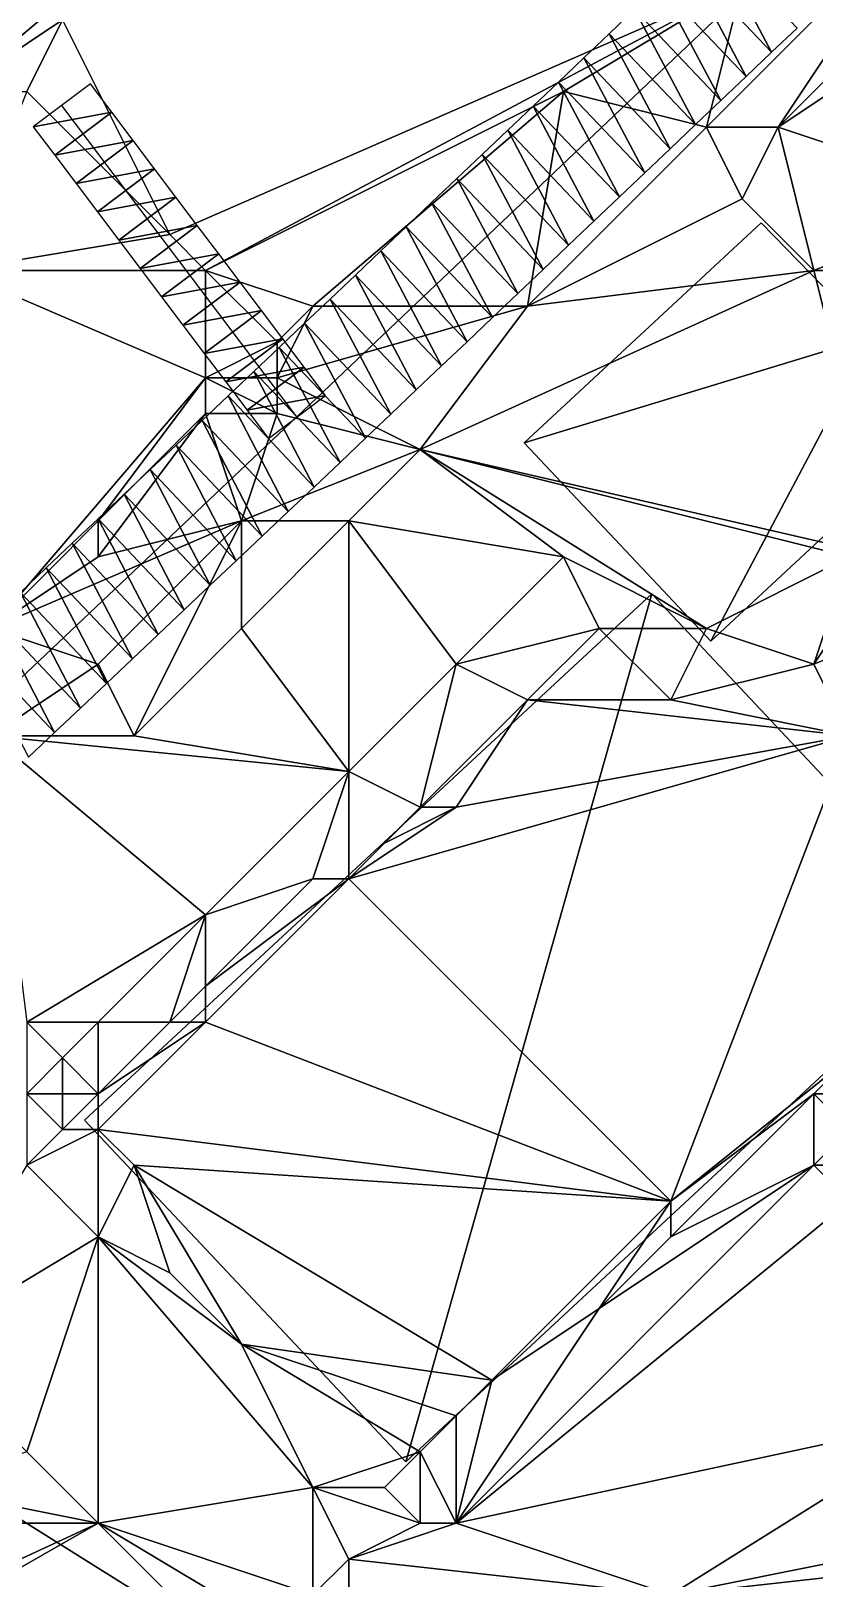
# Model space of a CAD drawing. Header units: metres. Extents: x -1103 to 901, y -902 to 905.
# Drawn here: x -585.8 to -542, y -181.1 to -94.6 of the extents above; entities that cross this region are included whole.
import ezdxf

# ---------------------------------------------------------------- set-up
doc = ezdxf.new("R2010")
doc.units = ezdxf.units.M
for name, color, linetype in [('OSM_BUILDING_FOOTPRINTS', 7, 'CONTINUOUS'), ('OSM_BUILDING_ROOFS', 1, 'CONTINUOUS'), ('OSM_BUILDING_WALLS', 8, 'CONTINUOUS'), ('OSM_ROAD_AXES', 2, 'CONTINUOUS'), ('OSM_ROAD_SURFACE', 9, 'CONTINUOUS'), ('OSM_TERRAIN', 3, 'CONTINUOUS'), ('OSM_WATER_SURFACE', 5, 'CONTINUOUS')]:
    doc.layers.add(name, color=color, linetype=linetype)

msp = doc.modelspace()

# ---------------------------------------------------------------- linework, layer by layer
at = {"layer": 'OSM_BUILDING_FOOTPRINTS'}
for points in [[(-544.947, -105.34, 7.982), (-538.746, -111.71, 7.982), (-534.833, -108.082, 7.982), (-529.892, -113.324, 7.982), (-531.517, -114.839, 7.982), (-530.157, -116.277, 7.982), (-537.917, -123.476, 7.982), (-539.873, -121.397, 7.982), (-547.755, -128.718, 7.982), (-558.189, -117.637, 7.982), (-544.947, -105.34, 7.982)], [(-533.108, -145.163, 6.35), (-564.81, -174.569, 6.35), (-582.761, -155.482, 6.35), (-551.06, -126.064, 6.35), (-533.108, -145.163, 6.35)], [(-595.871, -171.838, 5.774), (-572.227, -186.635, 5.774), (-626.289, -274.952, 5.774), (-651.779, -254.173, 5.774), (-641.069, -234.101, 5.774), (-638.67, -235.549, 5.774), (-595.871, -171.838, 5.774)]]:
    msp.add_polyline3d(points, close=True, dxfattribs=at)
at = {"layer": 'OSM_BUILDING_ROOFS'}
for points in [[(-582.652, -61.834, 43.05), (-597.961, -45.843, 43.05), (-650.355, -95.355, 43.05)], [(-605.511, -83.432, 43.05), (-582.652, -61.834, 43.05), (-650.355, -95.355, 43.05)], [(-538.746, -111.71, 19.582), (-544.947, -105.34, 19.582), (-558.189, -117.637, 19.582)], [(-538.746, -111.71, 19.582), (-558.189, -117.637, 19.582), (-547.755, -128.718, 19.582)], [(-538.746, -111.71, 19.582), (-547.755, -128.718, 19.582), (-539.873, -121.397, 19.582)], [(-564.81, -174.569, 11.55), (-551.06, -126.064, 11.55), (-582.761, -155.482, 11.55)], [(-564.81, -174.569, 11.55), (-533.108, -145.163, 11.55), (-551.06, -126.064, 11.55)], [(-572.227, -186.635, 10.974), (-595.871, -171.838, 10.974), (-638.67, -235.549, 10.974)]]:
    msp.add_3dface(points, dxfattribs=at)
at = {"layer": 'OSM_BUILDING_WALLS'}
for points in [[(-544.947, -105.34, 7.982), (-558.189, -117.637, 7.982), (-558.189, -117.637, 19.582)], [(-544.947, -105.34, 7.982), (-558.189, -117.637, 19.582), (-544.947, -105.34, 19.582)], [(-538.746, -111.71, 7.982), (-544.947, -105.34, 7.982), (-544.947, -105.34, 19.582)], [(-538.746, -111.71, 7.982), (-544.947, -105.34, 19.582), (-538.746, -111.71, 19.582)], [(-558.189, -117.637, 7.982), (-547.755, -128.718, 7.982), (-547.755, -128.718, 19.582)], [(-558.189, -117.637, 7.982), (-547.755, -128.718, 19.582), (-558.189, -117.637, 19.582)], [(-547.755, -128.718, 7.982), (-539.873, -121.397, 7.982), (-539.873, -121.397, 19.582)], [(-547.755, -128.718, 7.982), (-539.873, -121.397, 19.582), (-547.755, -128.718, 19.582)], [(-551.06, -126.064, 6.35), (-582.761, -155.482, 6.35), (-582.761, -155.482, 11.55)], [(-551.06, -126.064, 6.35), (-582.761, -155.482, 11.55), (-551.06, -126.064, 11.55)], [(-533.108, -145.163, 6.35), (-551.06, -126.064, 6.35), (-551.06, -126.064, 11.55)], [(-533.108, -145.163, 6.35), (-551.06, -126.064, 11.55), (-533.108, -145.163, 11.55)], [(-564.81, -174.569, 6.35), (-533.108, -145.163, 6.35), (-533.108, -145.163, 11.55)], [(-564.81, -174.569, 6.35), (-533.108, -145.163, 11.55), (-564.81, -174.569, 11.55)], [(-582.761, -155.482, 6.35), (-564.81, -174.569, 6.35), (-564.81, -174.569, 11.55)], [(-582.761, -155.482, 6.35), (-564.81, -174.569, 11.55), (-582.761, -155.482, 11.55)], [(-572.227, -186.635, 5.774), (-595.871, -171.838, 5.774), (-595.871, -171.838, 10.974)], [(-572.227, -186.635, 5.774), (-595.871, -171.838, 10.974), (-572.227, -186.635, 10.974)]]:
    msp.add_3dface(points, dxfattribs=at)
at = {"layer": 'OSM_ROAD_AXES'}
for points in [[(-695.409, -235.672, 11.147), (-620.454, -163.057, 12.954), (-614.419, -157.351, 13.238), (-570.89, -116.189, 10.758), (-535.419, -82.492, 12.654), (-529.87, -79.484, 12.674), (-493.316, -39.56, 14.48), (-451.887, -1.805, 15.322), (-428.862, 18.124, 17.338), (-402.908, 37.223, 20.81)], [(-570.89, -116.189, 10.758), (-584.033, -98.782, 12.639)]]:
    msp.add_polyline3d(points, dxfattribs=at)
at = {"layer": 'OSM_ROAD_SURFACE'}
for points in [[(-544.359, -95.812, 11.707), (-547.762, -89.389, 11.921), (-549.181, -90.737, 11.882)], [(-544.359, -95.812, 11.707), (-542.94, -94.464, 11.845), (-547.762, -89.389, 11.921)], [(-545.778, -97.16, 11.569), (-549.181, -90.737, 11.882), (-550.599, -92.085, 11.818)], [(-545.778, -97.16, 11.569), (-544.359, -95.812, 11.707), (-549.181, -90.737, 11.882)], [(-547.197, -98.508, 11.431), (-550.599, -92.085, 11.818), (-552.018, -93.433, 11.774)], [(-547.197, -98.508, 11.431), (-545.778, -97.16, 11.569), (-550.599, -92.085, 11.818)], [(-548.616, -99.856, 11.335), (-552.018, -93.433, 11.774), (-553.437, -94.781, 11.732)], [(-548.616, -99.856, 11.335), (-547.197, -98.508, 11.431), (-552.018, -93.433, 11.774)], [(-550.035, -101.204, 11.27), (-553.437, -94.781, 11.732), (-554.856, -96.129, 11.674)], [(-550.035, -101.204, 11.27), (-548.616, -99.856, 11.335), (-553.437, -94.781, 11.732)], [(-551.454, -102.552, 11.205), (-554.856, -96.129, 11.674), (-556.275, -97.477, 11.585)], [(-551.454, -102.552, 11.205), (-550.035, -101.204, 11.27), (-554.856, -96.129, 11.674)], [(-581.242, -99.159, 12.759), (-582.437, -97.577, 12.929), (-585.629, -99.987, 12.694)], [(-552.872, -103.9, 11.14), (-556.275, -97.477, 11.585), (-557.694, -98.825, 11.231)], [(-552.872, -103.9, 11.14), (-551.454, -102.552, 11.205), (-556.275, -97.477, 11.585)], [(-581.242, -99.159, 12.759), (-585.629, -99.987, 12.694), (-584.435, -101.57, 12.601)], [(-580.047, -100.742, 12.566), (-581.242, -99.159, 12.759), (-584.435, -101.57, 12.601)], [(-554.291, -105.248, 11.075), (-557.694, -98.825, 11.231), (-559.112, -100.172, 11.153)], [(-554.291, -105.248, 11.075), (-552.872, -103.9, 11.14), (-557.694, -98.825, 11.231)], [(-555.71, -106.595, 11.01), (-559.112, -100.172, 11.153), (-560.531, -101.52, 11.085)], [(-555.71, -106.595, 11.01), (-554.291, -105.248, 11.075), (-559.112, -100.172, 11.153)], [(-580.047, -100.742, 12.566), (-584.435, -101.57, 12.601), (-583.24, -103.152, 12.508)], [(-578.853, -102.324, 12.374), (-580.047, -100.742, 12.566), (-583.24, -103.152, 12.508)], [(-557.129, -107.943, 10.945), (-560.531, -101.52, 11.085), (-561.95, -102.868, 11.018)], [(-557.129, -107.943, 10.945), (-555.71, -106.595, 11.01), (-560.531, -101.52, 11.085)], [(-578.853, -102.324, 12.374), (-583.24, -103.152, 12.508), (-582.045, -104.735, 12.414)], [(-577.658, -103.907, 12.181), (-578.853, -102.324, 12.374), (-582.045, -104.735, 12.414)], [(-558.548, -109.291, 10.888), (-561.95, -102.868, 11.018), (-563.369, -104.216, 10.95)], [(-558.548, -109.291, 10.888), (-557.129, -107.943, 10.945), (-561.95, -102.868, 11.018)], [(-577.658, -103.907, 12.181), (-582.045, -104.735, 12.414), (-580.85, -106.317, 12.321)], [(-576.463, -105.489, 11.979), (-577.658, -103.907, 12.181), (-580.85, -106.317, 12.321)], [(-559.967, -110.639, 10.845), (-563.369, -104.216, 10.95), (-564.788, -105.564, 10.887)], [(-559.967, -110.639, 10.845), (-558.548, -109.291, 10.888), (-563.369, -104.216, 10.95)], [(-576.463, -105.489, 11.979), (-580.85, -106.317, 12.321), (-579.655, -107.899, 12.029)], [(-575.268, -107.072, 11.65), (-576.463, -105.489, 11.979), (-579.655, -107.899, 12.029)], [(-561.385, -111.987, 10.744), (-564.788, -105.564, 10.887), (-566.207, -106.912, 10.835)], [(-561.385, -111.987, 10.744), (-559.967, -110.639, 10.845), (-564.788, -105.564, 10.887)], [(-575.268, -107.072, 11.65), (-579.655, -107.899, 12.029), (-578.46, -109.482, 11.799)], [(-574.073, -108.654, 11.295), (-575.268, -107.072, 11.65), (-578.46, -109.482, 11.799)], [(-562.804, -113.335, 10.642), (-566.207, -106.912, 10.835), (-567.625, -108.26, 10.784)], [(-562.804, -113.335, 10.642), (-561.385, -111.987, 10.744), (-566.207, -106.912, 10.835)], [(-574.073, -108.654, 11.295), (-578.46, -109.482, 11.799), (-577.266, -111.064, 11.575)], [(-572.879, -110.236, 11.212), (-574.073, -108.654, 11.295), (-577.266, -111.064, 11.575)], [(-564.223, -114.683, 10.54), (-567.625, -108.26, 10.784), (-569.044, -109.608, 10.733)], [(-564.223, -114.683, 10.54), (-562.804, -113.335, 10.642), (-567.625, -108.26, 10.784)], [(-565.642, -116.031, 10.438), (-569.044, -109.608, 10.733), (-570.463, -110.956, 10.706)], [(-565.642, -116.031, 10.438), (-564.223, -114.683, 10.54), (-569.044, -109.608, 10.733)], [(-572.879, -110.236, 11.212), (-577.266, -111.064, 11.575), (-576.071, -112.647, 11.352)], [(-571.684, -111.819, 11.085), (-572.879, -110.236, 11.212), (-576.071, -112.647, 11.352)], [(-567.061, -117.378, 10.505), (-570.463, -110.956, 10.706), (-571.882, -112.303, 11.061)], [(-567.061, -117.378, 10.505), (-565.642, -116.031, 10.438), (-570.463, -110.956, 10.706)], [(-571.684, -111.819, 11.085), (-576.071, -112.647, 11.352), (-574.876, -114.229, 11.137)], [(-570.489, -113.401, 10.708), (-571.684, -111.819, 11.085), (-574.876, -114.229, 11.137)], [(-568.483, -118.729, 10.683), (-571.882, -112.303, 11.061), (-573.298, -113.649, 10.968)], [(-568.483, -118.729, 10.683), (-567.061, -117.378, 10.505), (-571.882, -112.303, 11.061)], [(-570.489, -113.401, 10.708), (-574.876, -114.229, 11.137), (-573.681, -115.812, 10.94)], [(-569.936, -120.104, 10.864), (-573.298, -113.649, 10.968), (-574.746, -115.018, 11.088)], [(-569.294, -114.984, 10.571), (-570.489, -113.401, 10.708), (-573.681, -115.812, 10.94)], [(-569.936, -120.104, 10.864), (-568.483, -118.729, 10.683), (-573.298, -113.649, 10.968)], [(-571.387, -121.476, 10.951), (-574.746, -115.018, 11.088), (-576.197, -116.39, 10.953)], [(-571.387, -121.476, 10.951), (-569.936, -120.104, 10.864), (-574.746, -115.018, 11.088)], [(-569.294, -114.984, 10.571), (-573.681, -115.812, 10.94), (-572.486, -117.394, 11.001)], [(-572.838, -122.848, 11.089), (-576.197, -116.39, 10.953), (-577.648, -117.762, 11.162)], [(-572.838, -122.848, 11.089), (-571.387, -121.476, 10.951), (-576.197, -116.39, 10.953)], [(-574.289, -124.22, 11.295), (-577.648, -117.762, 11.162), (-579.099, -119.134, 11.355)], [(-574.289, -124.22, 11.295), (-572.838, -122.848, 11.089), (-577.648, -117.762, 11.162)], [(-575.74, -125.592, 11.52), (-579.099, -119.134, 11.355), (-580.55, -120.506, 11.567)], [(-575.74, -125.592, 11.52), (-574.289, -124.22, 11.295), (-579.099, -119.134, 11.355)], [(-577.191, -126.964, 11.756), (-580.55, -120.506, 11.567), (-582.001, -121.878, 11.8)], [(-577.191, -126.964, 11.756), (-575.74, -125.592, 11.52), (-580.55, -120.506, 11.567)], [(-578.642, -128.336, 11.994), (-582.001, -121.878, 11.8), (-583.452, -123.25, 12.06)], [(-578.642, -128.336, 11.994), (-577.191, -126.964, 11.756), (-582.001, -121.878, 11.8)], [(-580.093, -129.708, 12.231), (-583.452, -123.25, 12.06), (-584.903, -124.622, 12.321)], [(-580.093, -129.708, 12.231), (-578.642, -128.336, 11.994), (-583.452, -123.25, 12.06)], [(-581.544, -131.081, 12.463), (-584.903, -124.622, 12.321), (-586.354, -125.994, 12.561)], [(-581.544, -131.081, 12.463), (-580.093, -129.708, 12.231), (-584.903, -124.622, 12.321)], [(-582.995, -132.453, 12.561), (-586.354, -125.994, 12.561), (-587.805, -127.366, 12.745)], [(-582.995, -132.453, 12.561), (-581.544, -131.081, 12.463), (-586.354, -125.994, 12.561)], [(-584.446, -133.825, 12.659), (-587.805, -127.366, 12.745), (-589.256, -128.739, 12.908)], [(-584.446, -133.825, 12.659), (-582.995, -132.453, 12.561), (-587.805, -127.366, 12.745)], [(-585.897, -135.197, 12.817), (-584.446, -133.825, 12.659), (-589.256, -128.739, 12.908)]]:
    msp.add_3dface(points, dxfattribs=at)
at = {"layer": 'OSM_TERRAIN'}
for points in [[(-590, -98, 13.233), (-564, -76, 14.081), (-594, -78, 15.032)], [(-590, -98, 13.233), (-584, -94, 13.279), (-564, -76, 14.081)], [(-544, -100, 11.016), (-526, -88, 12.16), (-528, -84, 12.517)], [(-544, -100, 11.016), (-528, -84, 12.517), (-536, -88, 12.468)], [(-548, -100, 11.297), (-544, -100, 11.016), (-536, -88, 12.468)], [(-548, -100, 11.297), (-536, -88, 12.468), (-546, -92, 11.542)], [(-532, -104, 10.758), (-526, -88, 12.16), (-544, -100, 11.016)], [(-578, -106, 11.973), (-546, -92, 11.542), (-584, -94, 13.279)], [(-578, -106, 11.973), (-576, -108, 11.52), (-546, -92, 11.542)], [(-576, -108, 11.52), (-556, -98, 11.135), (-546, -92, 11.542)], [(-556, -98, 11.135), (-548, -100, 11.297), (-546, -92, 11.542)], [(-590, -98, 13.233), (-586, -98, 12.646), (-584, -94, 13.279)], [(-578, -106, 11.973), (-584, -94, 13.279), (-586, -98, 12.646)], [(-590, -108, 13.237), (-578, -106, 11.973), (-586, -98, 12.646)], [(-570, -110, 10.661), (-556, -98, 11.135), (-576, -108, 11.52)], [(-570, -110, 10.661), (-558, -110, 10.829), (-556, -98, 11.135)], [(-558, -110, 10.829), (-548, -100, 11.297), (-556, -98, 11.135)], [(-546, -104, 10.428), (-548, -100, 11.297), (-558, -110, 10.829)], [(-546, -104, 10.428), (-544, -100, 11.016), (-548, -100, 11.297)], [(-542, -108, 10.207), (-544, -100, 11.016), (-546, -104, 10.428)], [(-542, -108, 10.207), (-532, -104, 10.758), (-544, -100, 11.016)], [(-558, -110, 10.829), (-542, -108, 10.207), (-546, -104, 10.428)], [(-534, -108, 10.243), (-532, -104, 10.758), (-542, -108, 10.207)], [(-590, -108, 13.237), (-576, -108, 11.52), (-578, -106, 11.973)], [(-588, -128, 12.714), (-576, -114, 11.227), (-590, -108, 13.237)], [(-590, -108, 13.237), (-576, -114, 11.227), (-576, -108, 11.52)], [(-576, -114, 11.227), (-572, -112, 11.146), (-576, -108, 11.52)], [(-572, -112, 11.146), (-570, -110, 10.661), (-576, -108, 11.52)], [(-564, -118, 10.197), (-538, -124, 10.093), (-542, -108, 10.207)], [(-564, -118, 10.197), (-542, -108, 10.207), (-558, -110, 10.829)], [(-538, -124, 10.093), (-534, -108, 10.243), (-542, -108, 10.207)], [(-564, -118, 10.197), (-558, -110, 10.829), (-572, -114, 10.638)], [(-572, -114, 10.638), (-558, -110, 10.829), (-570, -110, 10.661)], [(-572, -112, 11.146), (-572, -114, 10.638), (-570, -110, 10.661)], [(-576, -114, 11.227), (-572, -114, 10.638), (-572, -112, 11.146)], [(-588, -128, 12.714), (-582, -122, 11.719), (-576, -114, 11.227)], [(-582, -122, 11.719), (-576, -116, 10.848), (-576, -114, 11.227)], [(-576, -116, 10.848), (-572, -116, 10.859), (-576, -114, 11.227)], [(-572, -116, 10.859), (-572, -114, 10.638), (-576, -114, 11.227)], [(-572, -116, 10.859), (-564, -118, 10.197), (-572, -114, 10.638)], [(-582, -124, 12.152), (-576, -116, 10.848), (-582, -122, 11.719)], [(-582, -124, 12.152), (-574, -122, 11.253), (-576, -116, 10.848)], [(-574, -122, 11.253), (-572, -116, 10.859), (-576, -116, 10.848)], [(-574, -122, 11.253), (-564, -118, 10.197), (-572, -116, 10.859)], [(-568, -122, 10.268), (-564, -118, 10.197), (-574, -122, 11.253)], [(-568, -122, 10.268), (-556, -124, 9.966), (-564, -118, 10.197)], [(-556, -124, 9.966), (-548, -128, 10.183), (-564, -118, 10.197)], [(-548, -128, 10.183), (-540, -124, 9.886), (-564, -118, 10.197)], [(-564, -118, 10.197), (-540, -124, 9.886), (-538, -124, 10.093)], [(-582, -130, 12.546), (-574, -122, 11.253), (-588, -128, 12.714)], [(-588, -128, 12.714), (-574, -122, 11.253), (-582, -124, 12.152)], [(-588, -128, 12.714), (-582, -124, 12.152), (-582, -122, 11.719)], [(-582, -130, 12.546), (-580, -134, 12.012), (-574, -122, 11.253)], [(-580, -134, 12.012), (-574, -128, 11.091), (-574, -122, 11.253)], [(-568, -136, 10.747), (-568, -122, 10.268), (-574, -128, 11.091)], [(-574, -128, 11.091), (-568, -122, 10.268), (-574, -122, 11.253)], [(-568, -136, 10.747), (-562, -130, 10.122), (-568, -122, 10.268)], [(-568, -122, 10.268), (-562, -130, 10.122), (-556, -124, 9.966)], [(-562, -130, 10.122), (-554, -128, 8.823), (-556, -124, 9.966)], [(-554, -128, 8.823), (-548, -128, 10.183), (-556, -124, 9.966)], [(-548, -128, 10.183), (-542, -130, 9.09), (-540, -124, 9.886)], [(-542, -130, 9.09), (-532, -126, 9.157), (-538, -124, 10.093)], [(-542, -130, 9.09), (-538, -124, 10.093), (-540, -124, 9.886)], [(-540, -134, 8.697), (-532, -126, 9.157), (-542, -130, 9.09)], [(-588, -134, 13.065), (-582, -130, 12.546), (-588, -128, 12.714)], [(-580, -134, 12.012), (-568, -136, 10.747), (-574, -128, 11.091)], [(-558, -132, 8.786), (-554, -128, 8.823), (-562, -130, 10.122)], [(-558, -132, 8.786), (-550, -132, 8.688), (-554, -128, 8.823)], [(-550, -132, 8.688), (-548, -128, 10.183), (-554, -128, 8.823)], [(-550, -132, 8.688), (-542, -130, 9.09), (-548, -128, 10.183)], [(-588, -134, 13.065), (-580, -134, 12.012), (-582, -130, 12.546)], [(-568, -136, 10.747), (-564, -138, 8.7), (-562, -130, 10.122)], [(-564, -138, 8.7), (-558, -132, 8.786), (-562, -130, 10.122)], [(-550, -132, 8.688), (-540, -134, 8.697), (-542, -130, 9.09)], [(-562, -138, 8.679), (-558, -132, 8.786), (-564, -138, 8.7)], [(-562, -138, 8.679), (-540, -134, 8.697), (-558, -132, 8.786)], [(-558, -132, 8.786), (-540, -134, 8.697), (-550, -132, 8.688)], [(-586, -150, 12.032), (-576, -144, 11.189), (-588, -134, 13.065)], [(-576, -144, 11.189), (-568, -136, 10.747), (-588, -134, 13.065)], [(-588, -134, 13.065), (-568, -136, 10.747), (-580, -134, 12.012)], [(-550, -160, 8.679), (-540, -134, 8.697), (-568, -142, 8.679)], [(-568, -142, 8.679), (-540, -134, 8.697), (-562, -138, 8.679)], [(-550, -160, 8.679), (-540, -152, 8.596), (-540, -134, 8.697)], [(-576, -144, 11.189), (-570, -142, 9.312), (-568, -136, 10.747)], [(-570, -142, 9.312), (-568, -142, 8.679), (-568, -136, 10.747)], [(-568, -142, 8.679), (-564, -138, 8.7), (-568, -136, 10.747)], [(-568, -142, 8.679), (-566, -140, 8.679), (-564, -138, 8.7)], [(-566, -140, 8.679), (-568, -142, 8.679), (-562, -138, 8.679)], [(-566, -140, 8.679), (-562, -138, 8.679), (-564, -138, 8.7)], [(-550, -160, 8.679), (-568, -142, 8.679), (-576, -150, 8.679)], [(-576, -150, 8.679), (-568, -142, 8.679), (-576, -148, 9.214)], [(-576, -148, 9.214), (-568, -142, 8.679), (-570, -142, 9.312)], [(-576, -148, 9.214), (-570, -142, 9.312), (-576, -144, 11.189)], [(-582, -150, 11.255), (-576, -144, 11.189), (-586, -150, 12.032)], [(-578, -150, 9.17), (-576, -144, 11.189), (-582, -150, 11.255)], [(-578, -150, 9.17), (-576, -148, 9.214), (-576, -144, 11.189)], [(-578, -150, 9.17), (-576, -150, 8.679), (-576, -148, 9.214)], [(-586, -154, 11.797), (-584, -152, 11.266), (-586, -150, 12.032)], [(-584, -152, 11.266), (-582, -150, 11.255), (-586, -150, 12.032)], [(-584, -152, 11.266), (-582, -154, 9.067), (-582, -150, 11.255)], [(-582, -156, 8.679), (-576, -150, 8.679), (-582, -154, 9.067)], [(-582, -156, 8.679), (-550, -160, 8.679), (-576, -150, 8.679)], [(-582, -154, 9.067), (-576, -150, 8.679), (-578, -150, 9.17)], [(-582, -154, 9.067), (-578, -150, 9.17), (-582, -150, 11.255)], [(-586, -154, 11.797), (-584, -154, 10.103), (-584, -152, 11.266)], [(-584, -154, 10.103), (-582, -154, 9.067), (-584, -152, 11.266)], [(-542, -154, 8.569), (-540, -152, 8.596), (-550, -160, 8.679)], [(-542, -154, 8.569), (-540, -154, 8.175), (-540, -152, 8.596)], [(-586, -158, 11.568), (-584, -156, 9.756), (-586, -154, 11.797)], [(-584, -156, 9.756), (-584, -154, 10.103), (-586, -154, 11.797)], [(-584, -156, 9.756), (-582, -156, 8.679), (-582, -154, 9.067)], [(-584, -156, 9.756), (-582, -154, 9.067), (-584, -154, 10.103)], [(-550, -162, 8.398), (-542, -154, 8.569), (-550, -160, 8.679)], [(-550, -162, 8.398), (-542, -158, 7.54), (-542, -154, 8.569)], [(-542, -158, 7.54), (-540, -156, 7.122), (-542, -154, 8.569)], [(-540, -156, 7.122), (-540, -154, 8.175), (-542, -154, 8.569)], [(-582, -162, 10.327), (-582, -156, 8.679), (-586, -158, 11.568)], [(-586, -158, 11.568), (-582, -156, 8.679), (-584, -156, 9.756)], [(-582, -162, 10.327), (-580, -158, 8.679), (-582, -156, 8.679)], [(-580, -158, 8.679), (-550, -160, 8.679), (-582, -156, 8.679)], [(-542, -158, 7.54), (-538, -158, 6.148), (-540, -156, 7.122)], [(-592, -168, 10.398), (-582, -162, 10.327), (-586, -158, 11.568)], [(-582, -162, 10.327), (-578, -164, 9.239), (-580, -158, 8.679)], [(-574, -168, 8.619), (-560, -170, 8.679), (-580, -158, 8.679)], [(-574, -168, 8.619), (-580, -158, 8.679), (-578, -164, 9.239)], [(-580, -158, 8.679), (-560, -170, 8.679), (-550, -160, 8.679)], [(-562, -178, 6.344), (-542, -158, 7.54), (-554, -166, 8.288)], [(-562, -178, 6.344), (-540, -160, 6.832), (-542, -158, 7.54)], [(-554, -166, 8.288), (-542, -158, 7.54), (-550, -162, 8.398)], [(-540, -160, 6.832), (-538, -158, 6.148), (-542, -158, 7.54)], [(-562, -178, 6.344), (-534, -172, 5.442), (-540, -160, 6.832)], [(-560, -170, 8.679), (-554, -166, 8.288), (-550, -160, 8.679)], [(-554, -166, 8.288), (-550, -162, 8.398), (-550, -160, 8.679)], [(-592, -168, 10.398), (-586, -174, 8.824), (-582, -162, 10.327)], [(-586, -174, 8.824), (-582, -178, 8.151), (-582, -162, 10.327)], [(-582, -178, 8.151), (-570, -176, 7.004), (-582, -162, 10.327)], [(-570, -176, 7.004), (-574, -168, 8.619), (-582, -162, 10.327)], [(-582, -162, 10.327), (-574, -168, 8.619), (-578, -164, 9.239)], [(-560, -170, 8.679), (-562, -178, 6.344), (-554, -166, 8.288)], [(-570, -176, 7.004), (-564, -174, 8.619), (-574, -168, 8.619)], [(-564, -174, 8.619), (-562, -172, 8.667), (-574, -168, 8.619)], [(-562, -172, 8.667), (-560, -170, 8.679), (-574, -168, 8.619)], [(-562, -172, 8.667), (-562, -178, 6.344), (-560, -170, 8.679)], [(-564, -174, 8.619), (-562, -178, 6.344), (-562, -172, 8.667)], [(-550, -182, 5.609), (-534, -172, 5.442), (-562, -178, 6.344)], [(-550, -182, 5.609), (-530, -178, 5.021), (-534, -172, 5.442)], [(-592, -176, 8.224), (-582, -178, 8.151), (-586, -174, 8.824)], [(-570, -176, 7.004), (-566, -176, 7.783), (-564, -174, 8.619)], [(-564, -178, 6.699), (-564, -174, 8.619), (-566, -176, 7.783)], [(-564, -178, 6.699), (-562, -178, 6.344), (-564, -174, 8.619)], [(-582, -178, 8.151), (-592, -176, 8.224), (-600, -178, 8.224)], [(-582, -178, 8.151), (-570, -182, 6.205), (-570, -176, 7.004)], [(-570, -182, 6.205), (-568, -180, 6.066), (-570, -176, 7.004)], [(-568, -180, 6.066), (-564, -178, 6.699), (-570, -176, 7.004)], [(-564, -178, 6.699), (-566, -176, 7.783), (-570, -176, 7.004)], [(-608, -190, 8.224), (-610, -194, 8.224), (-582, -178, 8.151)], [(-610, -194, 8.224), (-574, -186, 8.224), (-582, -178, 8.151)], [(-608, -190, 8.224), (-582, -178, 8.151), (-600, -178, 8.224)], [(-574, -186, 8.224), (-572, -184, 7.125), (-582, -178, 8.151)], [(-582, -178, 8.151), (-572, -184, 7.125), (-570, -182, 6.205)], [(-568, -180, 6.066), (-550, -182, 5.609), (-562, -178, 6.344)], [(-568, -180, 6.066), (-562, -178, 6.344), (-564, -178, 6.699)], [(-532, -180, 5.037), (-530, -178, 5.021), (-550, -182, 5.609)], [(-568, -184, 5.702), (-568, -180, 6.066), (-570, -182, 6.205)], [(-568, -184, 5.702), (-550, -182, 5.609), (-568, -180, 6.066)], [(-534, -182, 5.078), (-532, -180, 5.037), (-550, -182, 5.609)]]:
    msp.add_3dface(points, dxfattribs=at)
at = {"layer": 'OSM_WATER_SURFACE'}
for points in [[(476.481, -23.237, 1), (-600.103, -286.664, 1), (-645.411, -361.213, 1)], [(476.481, -23.237, 1), (-645.411, -361.213, 1), (-630.034, -494.949, 1)], [(476.481, -23.237, 1), (-630.034, -494.949, 1), (-626.574, -520.152, 1)], [(476.481, -23.237, 1), (-626.574, -520.152, 1), (-605.846, -699.142, 1)], [(476.481, -23.237, 1), (-605.846, -699.142, 1), (-601.502, -736.599, 1)], [(476.481, -23.237, 1), (-601.502, -736.599, 1), (-581.526, -893.835, 1)], [(476.481, -23.237, 1), (-595.505, -279.099, 1), (-600.103, -286.664, 1)], [(476.481, -23.237, 1), (-541.973, -191.014, 1), (-595.505, -279.099, 1)], [(476.481, -23.237, 1), (-581.526, -893.835, 1), (-573.741, -900, 1)], [(476.481, -23.237, 1), (-573.741, -900, 1), (232.335, -618.32, 1)]]:
    msp.add_3dface(points, dxfattribs=at)

doc.saveas('drawing.dxf')
